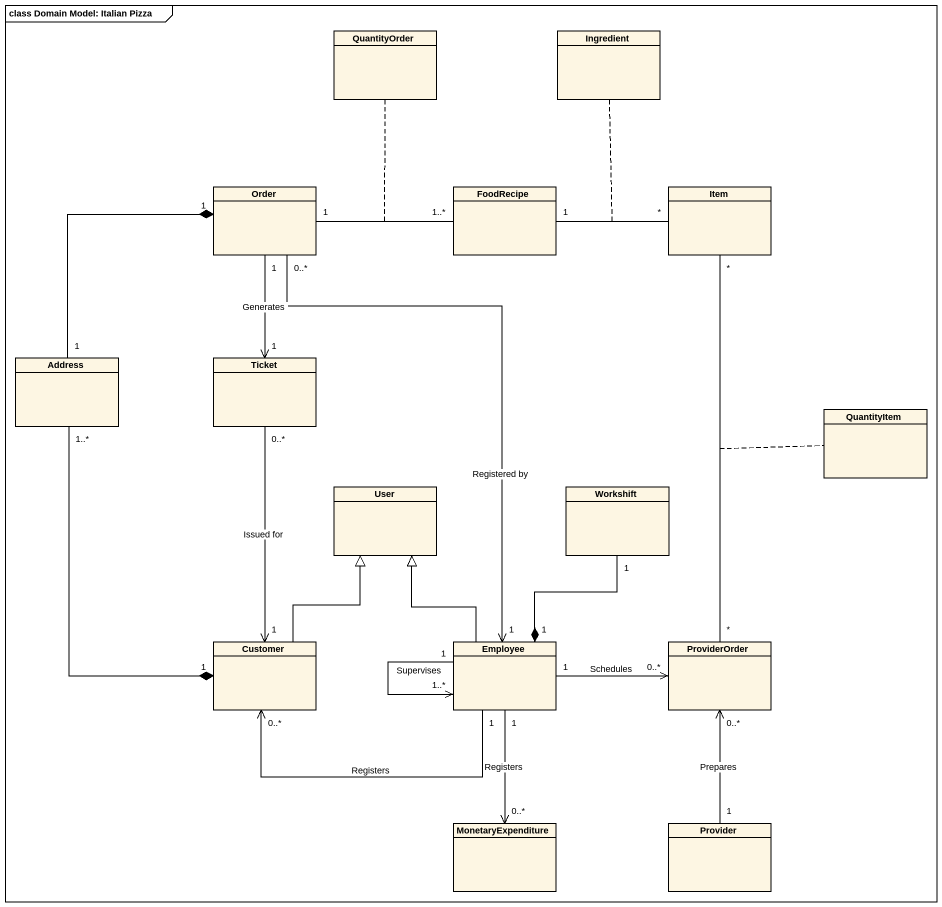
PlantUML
@startuml
mainframe class Domain Model: Italian Pizza
hide circle
hide empty members
class QuantityOrder
class Ingredient
class Order
class FoodRecipe
class Item
class Address
class Ticket
class QuantityItem
class User
class Workshift
class Customer
class Employee
class ProviderOrder
class MonetaryExpenditure
class Provider
Order "1" -right- "1..*" FoodRecipe
(Order, FoodRecipe) .. QuantityOrder
Order "1" --> "1" Ticket : Generates
FoodRecipe "1" -right- "*" Item
(FoodRecipe, Item) .. Ingredient
Item "*" -- "*" ProviderOrder
(Item, ProviderOrder) .. QuantityItem
Address "1" -up-* "1" Order
Address "1..*" --* "1" Customer
Ticket "0..*" --> "1" Customer : Issued for
Customer -up-|> User
Employee "1" <-up- "0..*" Order : Registered by
Employee -up-|> User
Employee "1" *-up- "1" Workshift
Employee "1" -left-> "0..*" Customer : Registers
Employee "1" --> "1..*" Employee : Supervises
Employee "1" -right-> "0..*" ProviderOrder : Schedules
Employee "1" --> "0..*" MonetaryExpenditure : Registers
ProviderOrder "0..*" <-- "1" Provider : Prepares
@enduml
